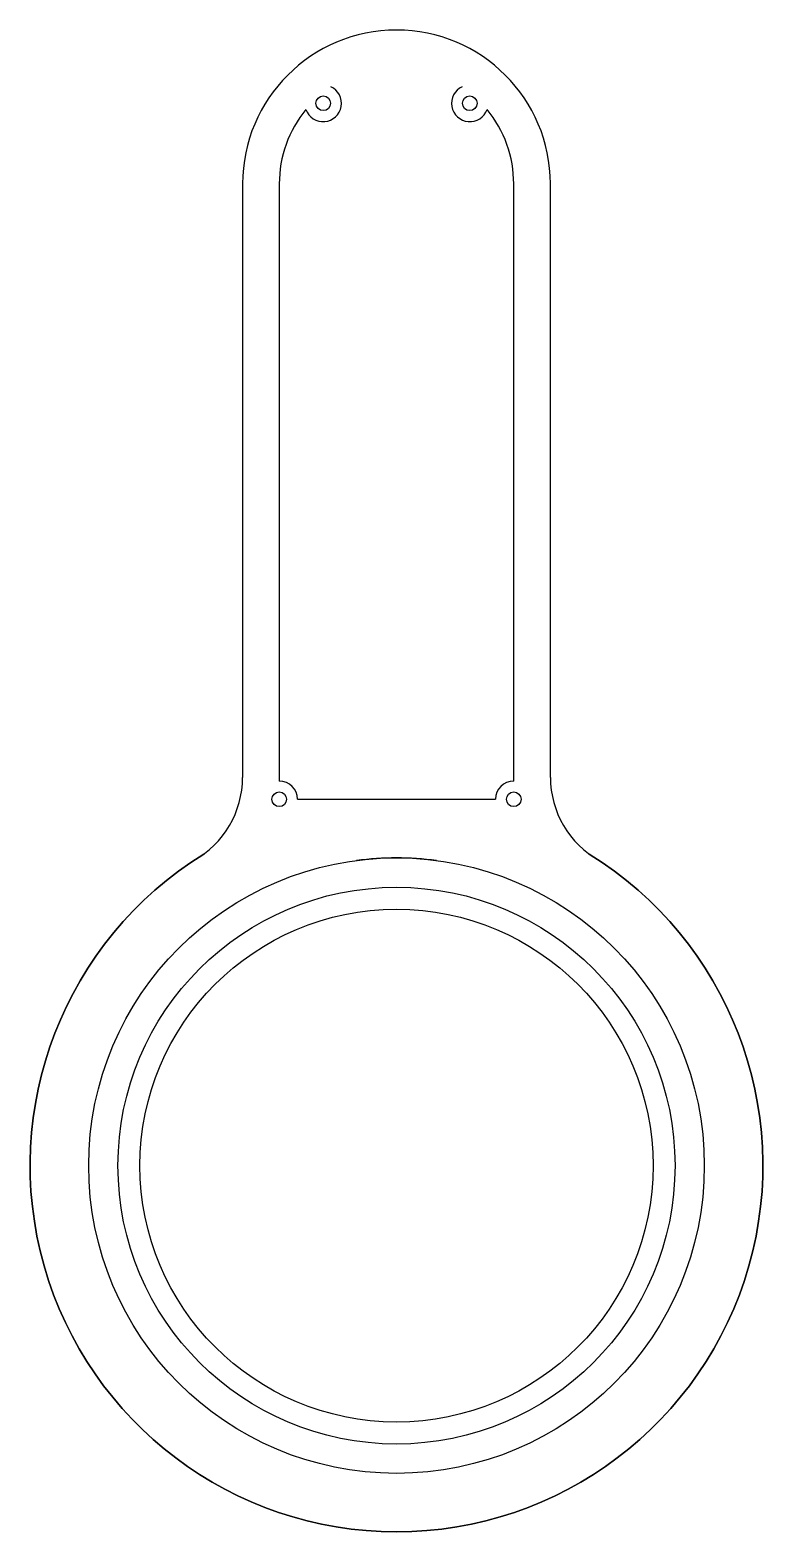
# Model space of a CAD drawing. Header units: millimetres. Extents: x -353 to -253, y -153 to 52.
import ezdxf

# ---------------------------------------------------------------- set-up
doc = ezdxf.new("R2010")
doc.units = ezdxf.units.MM
doc.layers.get('0').update_dxf_attribs({"linetype": 'CONTINUOUS'})

msp = doc.modelspace()

# ---------------------------------------------------------------- linework, layer by layer
for p, q in [((-324, 31), (-324, -50)), ((-324, 31), (-324, -50)), ((-319, 31), (-319, -50.5)), ((-319, 31), (-319, -50.5)), ((-287, -50.5), (-287, 31)), ((-287, -50.5), (-287, 31)), ((-282, -50), (-282, 31)), ((-282, -50), (-282, 31)), ((-316.5, -53), (-289.5, -53)), ((-316.5, -53), (-289.5, -53))]:
    msp.add_line(p, q)
msp.add_lwpolyline([(-329.31, -60.48, 3.515966), (-276.69, -60.48, -3.515966)], format="xyb", close=True)
for centre, radius in [((-313, 42), 1), ((-313, 42), 1), ((-293, 42), 1), ((-293, 42), 1), ((-319, -53), 1), ((-319, -53), 1), ((-287, -53), 1), ((-287, -53), 1), ((-303, -103), 42), ((-303, -103), 38), ((-303, -103), 38), ((-303, -103), 35), ((-303, -103), 35)]:
    msp.add_circle(centre, radius)
for centre, radius, start, end in [((-303, 31), 21, 90, 180), ((-303, 31), 21, 90, 180), ((-303, 31), 21, 0, 90), ((-303, 31), 21, 0, 90), ((-313, 42), 2.5, -160.481, 65.0284), ((-313, 42), 2.5, -160.481, 65.0284), ((-293, 42), 2.5, 114.9716, 340.481), ((-293, 42), 2.5, 114.9716, 340.481), ((-303, 31), 16, 140.5582, 180), ((-303, 31), 16, 140.5582, 180), ((-303, 31), 16, 0, 39.4418), ((-303, 31), 16, 0, 39.4418), ((-337, -50), 13, -60.888, 0), ((-337, -50), 13, -60.888, 0), ((-319, -53), 2.5, 0, 90), ((-319, -53), 2.5, 0, 90), ((-287, -53), 2.5, 90, 180), ((-287, -53), 2.5, 90, 180), ((-269, -50), 13, 180, 240.888), ((-269, -50), 13, 180, 240.888), ((-303, -103), 42, 82.5168, 97.4832)]:
    msp.add_arc(centre, radius, start, end)

doc.saveas('drawing.dxf')
